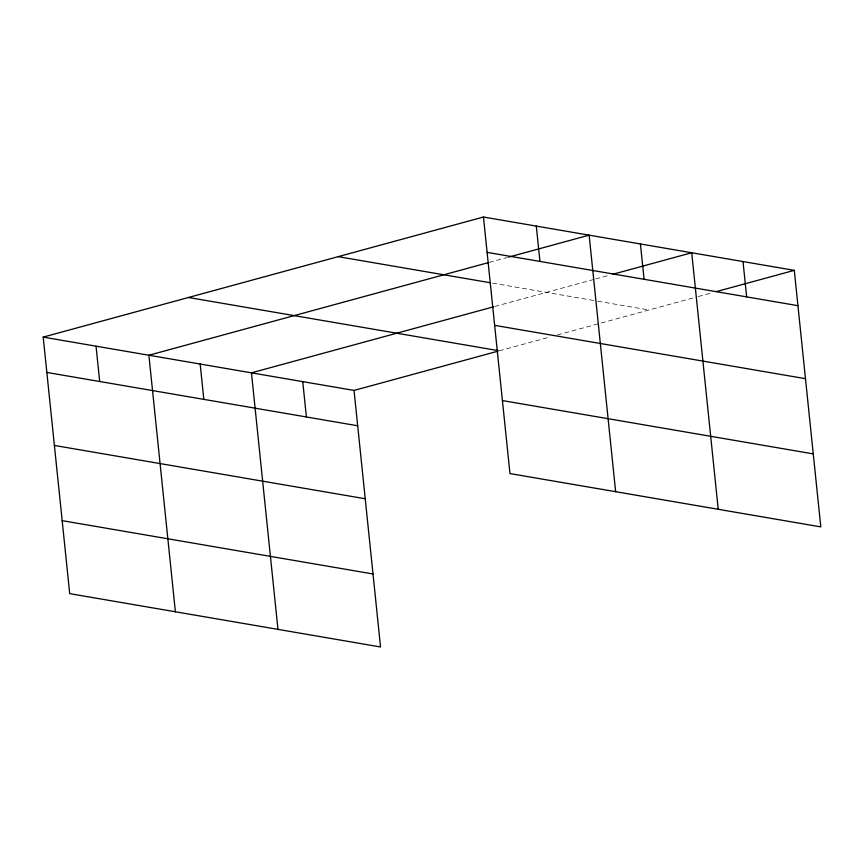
<?xml version="1.0" encoding="UTF-8"?>
<svg xmlns="http://www.w3.org/2000/svg" width="864" height="864" viewBox="0 0 864 864"><rect width="100%" height="100%" fill="white"/><g stroke="black" fill="none" stroke-linecap="round" stroke-linejoin="round"><path stroke-width="0.65" stroke-dasharray="4.32 3.24" d="M489.251 262.397L507.416 257.45M494.813 306.461L594.421 279.288M595.717 278.932L608.699 275.4M499.316 350.806L549.644 337.079M557.388 334.973L697 296.892M698.296 296.536L712.562 292.637M492.512 283.133L596.398 300.953M597.715 301.18L649.004 309.982"/><path stroke-width="1.3" d="M43.2 337.111L354.035 390.431L380.549 646.974L69.714 593.644L43.2 337.111L483.451 217.026L794.286 270.356L820.8 526.889L509.965 473.569L483.451 217.026M487.955 262.753L148.889 355.244L175.392 611.777M508.712 257.094L589.14 235.159L615.643 491.692M493.528 306.817L251.456 372.838L277.97 629.37M612.587 274.342L691.718 252.752L718.222 509.296M354.035 390.431L498.02 351.162M716.461 291.578L794.286 270.356M487.102 252.364L797.936 305.683M338.17 256.651L489.877 282.679M494.651 325.361L805.486 378.68M188.482 297.486L498.01 350.579M502.416 400.572L813.262 453.892M46.85 372.438L357.685 425.768M54.4 445.446L365.234 498.766M62.165 520.646L373 573.977M742.997 261.554L746.658 296.881M640.429 243.961L644.08 279.288M536.296 226.098L539.946 261.425M302.746 381.64L306.396 416.966M200.167 364.036L203.828 399.373M96.044 346.172L99.695 381.51"/></g></svg>
